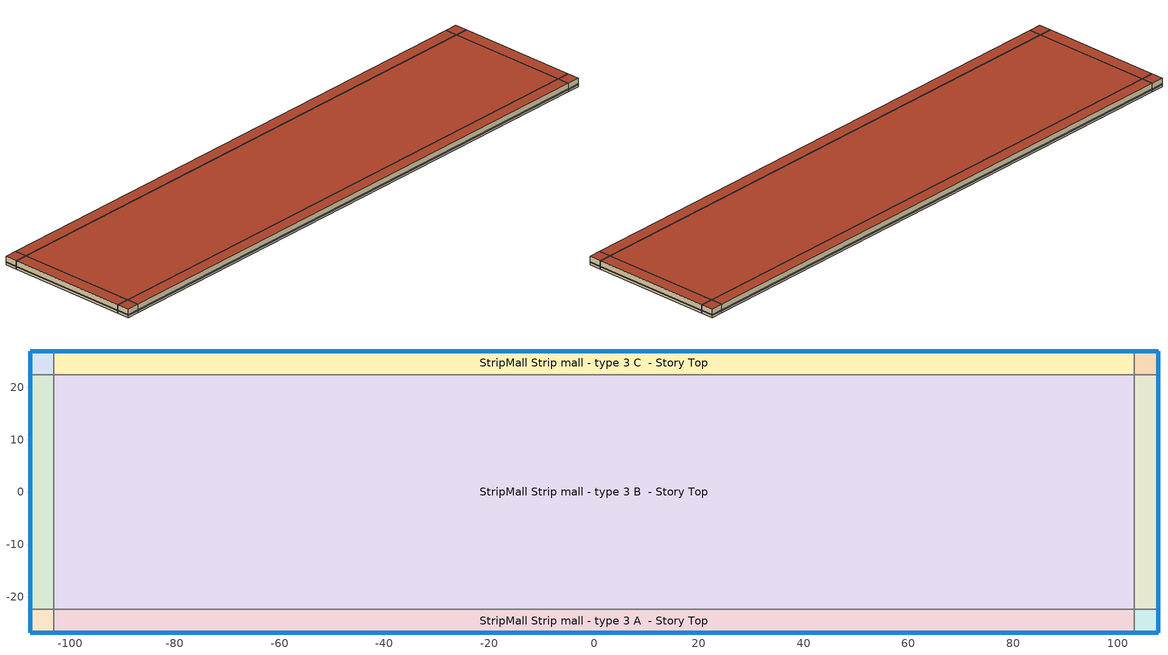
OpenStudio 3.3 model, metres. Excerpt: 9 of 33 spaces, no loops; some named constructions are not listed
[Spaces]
StripMall Strip mall - type 3 A end_a - Story Top
 floor adiabatic (Typical Interior Floor): -107.68,-26.92 -107.68,-22.35 -103.11,-22.35 -103.11,-26.92 z6.1
 wall outside: -107.68,-22.35 -107.68,-26.92 -103.11,-26.92 z6.1:9.14
 wall to StripMall Strip mall - type 3 B end_a - Story Top: -103.11,-22.35 -107.68,-22.35 z6.1:9.14
 wall to StripMall Strip mall - type 3 A  - Story Top: -103.11,-26.92 -103.11,-22.35 z6.1:9.14
 window: -107.68,-22.37 -107.68,-26.89 / -107.65,-26.92 -103.13,-26.92 z6.86:7.2
 roof outside: -103.11,-26.92 -103.11,-22.35 -107.68,-22.35 -107.68,-26.92 z9.14
StripMall Strip mall - type 3 B end_a - Story Top
 floor adiabatic (Typical Interior Floor): -107.68,-22.35 -107.68,22.35 -103.11,22.35 -103.11,-22.35 z6.1
 wall outside: -107.68,22.35 -107.68,-22.35 z6.1:9.14
 wall to StripMall Strip mall - type 3 C end_a - Story Top: -103.11,22.35 -107.68,22.35 z6.1:9.14
 wall to StripMall Strip mall - type 3 B  - Story Top: -103.11,-22.35 -103.11,22.35 z6.1:9.14
 window: -107.68,22.32 -107.68,-22.32 z6.86:7.19
 roof outside: -103.11,-22.35 -103.11,22.35 -107.68,22.35 -107.68,-22.35 z9.14
StripMall Strip mall - type 3 C end_a - Story Top
 floor adiabatic (Typical Interior Floor): -107.68,22.35 -107.68,26.92 -103.11,26.92 -103.11,22.35 z6.1
 wall outside: -103.11,26.92 -107.68,26.92 -107.68,22.35 z6.1:9.14
 wall to StripMall Strip mall - type 3 C  - Story Top: -103.11,22.35 -103.11,26.92 z6.1:9.14
 window: -107.68,26.89 -107.68,22.37 / -103.13,26.92 -107.65,26.92 z6.86:7.2
 roof outside: -103.11,22.35 -103.11,26.92 -107.68,26.92 -107.68,22.35 z9.14
StripMall Strip mall - type 3 A  - Story Top
 floor adiabatic (Typical Interior Floor): -103.11,-26.92 -103.11,-22.35 103.11,-22.35 103.11,-26.92 z6.1
 wall outside: -103.11,-26.92 103.11,-26.92 z6.1:9.14
 wall to StripMall Strip mall - type 3 B  - Story Top: 103.11,-22.35 -103.11,-22.35 z6.1:9.14
 wall to StripMall Strip mall - type 3 A end_b - Story Top: 103.11,-26.92 103.11,-22.35 z6.1:9.14
 window: -103.08,-26.92 103.08,-26.92 z6.86:7.19
 roof outside: 103.11,-26.92 103.11,-22.35 -103.11,-22.35 -103.11,-26.92 z9.14
StripMall Strip mall - type 3 B  - Story Top
 floor adiabatic (Typical Interior Floor): -103.11,-22.35 -103.11,22.35 103.11,22.35 103.11,-22.35 z6.1
 wall to StripMall Strip mall - type 3 C  - Story Top: 103.11,22.35 -103.11,22.35 z6.1:9.14
 wall to StripMall Strip mall - type 3 B end_b - Story Top: 103.11,-22.35 103.11,22.35 z6.1:9.14
 roof outside: 103.11,-22.35 103.11,22.35 -103.11,22.35 -103.11,-22.35 z9.14
StripMall Strip mall - type 3 C  - Story Top
 floor adiabatic (Typical Interior Floor): -103.11,22.35 -103.11,26.92 103.11,26.92 103.11,22.35 z6.1
 wall outside: 103.11,26.92 -103.11,26.92 z6.1:9.14
 wall to StripMall Strip mall - type 3 C end_b - Story Top: 103.11,22.35 103.11,26.92 z6.1:9.14
 window: 103.08,26.92 -103.08,26.92 z6.86:7.19
 roof outside: 103.11,22.35 103.11,26.92 -103.11,26.92 -103.11,22.35 z9.14
StripMall Strip mall - type 3 A end_b - Story Top
 floor adiabatic (Typical Interior Floor): 103.11,-26.92 103.11,-22.35 107.68,-22.35 107.68,-26.92 z6.1
 wall outside: 103.11,-26.92 107.68,-26.92 107.68,-22.35 z6.1:9.14
 wall to StripMall Strip mall - type 3 B end_b - Story Top: 107.68,-22.35 103.11,-22.35 z6.1:9.14
 window: 107.68,-26.89 107.68,-22.37 / 103.13,-26.92 107.65,-26.92 z6.86:7.2
 roof outside: 107.68,-26.92 107.68,-22.35 103.11,-22.35 103.11,-26.92 z9.14
StripMall Strip mall - type 3 B end_b - Story Top
 floor adiabatic (Typical Interior Floor): 103.11,-22.35 103.11,22.35 107.68,22.35 107.68,-22.35 z6.1
 wall outside: 107.68,-22.35 107.68,22.35 z6.1:9.14
 wall to StripMall Strip mall - type 3 C end_b - Story Top: 107.68,22.35 103.11,22.35 z6.1:9.14
 window: 107.68,-22.32 107.68,22.32 z6.86:7.19
 roof outside: 107.68,-22.35 107.68,22.35 103.11,22.35 103.11,-22.35 z9.14
StripMall Strip mall - type 3 C end_b - Story Top
 floor adiabatic (Typical Interior Floor): 103.11,22.35 103.11,26.92 107.68,26.92 107.68,22.35 z6.1
 wall outside: 107.68,22.35 107.68,26.92 103.11,26.92 z6.1:9.14
 window: 107.65,26.92 103.13,26.92 / 107.68,22.37 107.68,26.89 z6.86:7.2
 roof outside: 107.68,22.35 107.68,26.92 103.11,26.92 103.11,22.35 z9.14
[Schedule:Ruleset]
Name | Default Day Schedule | Summer Design Day Schedule | Winter Design Day Schedule
RetailStripmall Type1_OCC_SCH | RetailStripmall Type1_OCC_SCH Default | RetailStripmall Type1_OCC_SCH Summer Design Day | RetailStripmall Type1_OCC_SCH Winter Design Day
RetailStripmall Type1_LIGHT_SCH_2013 | RetailStripmall Type1_LIGHT_SCH_2013 Default | RetailStripmall Type1_LIGHT_SCH_2013 Summer Design Day | RetailStripmall Type1_LIGHT_SCH_2013 Winter Design Day
RetailStripmall Type1_EQUIP_SCH | RetailStripmall Type1_EQUIP_SCH Default | RetailStripmall Type1_EQUIP_SCH Summer Design Day | RetailStripmall Type1_EQUIP_SCH Winter Design Day
RetailStripmall Type1_Infil_SCH | RetailStripmall Type1_Infil_SCH Default | RetailStripmall Type1_Infil_SCH Summer Design Day | RetailStripmall Type1_Infil_SCH Winter Design Day
RetailStripmall Type2_OCC_SCH | RetailStripmall Type2_OCC_SCH Default | RetailStripmall Type2_OCC_SCH Summer Design Day | RetailStripmall Type2_OCC_SCH Winter Design Day
RetailStripmall Type2_LIGHT_SCH_2013 | RetailStripmall Type2_LIGHT_SCH_2013 Default | RetailStripmall Type2_LIGHT_SCH_2013 Summer Design Day | RetailStripmall Type2_LIGHT_SCH_2013 Winter Design Day
RetailStripmall Type2_EQUIP_SCH | RetailStripmall Type2_EQUIP_SCH Default | RetailStripmall Type2_EQUIP_SCH Summer Design Day | RetailStripmall Type2_EQUIP_SCH Winter Design Day
RetailStripmall Type2_Infil_SCH | RetailStripmall Type2_Infil_SCH Default | RetailStripmall Type2_Infil_SCH Summer Design Day | RetailStripmall Type2_Infil_SCH Winter Design Day
[Schedule:Day]
RetailStripmall Type1_OCC_SCH Default: 8, 0, 0, 10, 0, 0.05, 11, 0, 0.1, 12, 0, 0.2, 13, 0, 0.4, 14, 0, 0.6, 16, 0, 0.4, 17, 0, 0.3, 19, 0, 0.6, 21, 0, 0.4, 22, 0, 0.3, 23, 0, 0.2, 24, 0, 0.05
RetailStripmall Type1_OCC_SCH Mon|Tue|Wed|Thu Day: 8, 0, 0, 10, 0, 0.05, 12, 0, 0.1, 13, 0, 0.2, 15, 0, 0.4, 17, 0, 0.25, 20, 0, 0.5, 23, 0, 0.3, 24, 0, 0.05
RetailStripmall Type1_OCC_SCH Sat|Fri Day: 1, 0, 0.05, 9, 0, 0, 10, 0, 0.05, 12, 0, 0.1, 13, 0, 0.2, 14, 0, 0.6, 15, 0, 0.4, 17, 0, 0.25, 20, 0, 0.5, 23, 0, 0.3, 24, 0, 0.2
RetailStripmall Type1_OCC_SCH Summer Design Day; RetailStripmall Type1_LIGHT_SCH_2013 Summer Design Day; RetailStripmall Type1_EQUIP_SCH Summer Design Day; RetailStripmall Type2_OCC_SCH Summer Design Day; RetailStripmall Type2_LIGHT_SCH_2013 Summer Design Day; RetailStripmall Type2_EQUIP_SCH Summer Design Day: 24, 0, 1
RetailStripmall Type1_OCC_SCH Winter Design Day; RetailStripmall Type1_LIGHT_SCH_2013 Winter Design Day; RetailStripmall Type1_EQUIP_SCH Winter Design Day; RetailStripmall Type2_OCC_SCH Winter Design Day; RetailStripmall Type2_LIGHT_SCH_2013 Winter Design Day; RetailStripmall Type2_EQUIP_SCH Winter Design Day: 24, 0, 0
RetailStripmall Type1_LIGHT_SCH_2013 Default; RetailStripmall Type1_LIGHT_SCH_2013 Default|Mon|Tue|Wed|Thu Day: 8, 0, 0.05, 9, 0, 0.04991, 10, 0, 0.4991, 23, 0, 0.94829, 24, 0, 0.4991
RetailStripmall Type1_LIGHT_SCH_2013 Sat|Fri Day: 1, 0, 0.4991, 9, 0, 0.05, 10, 0, 0.4991, 24, 0, 0.94829
RetailStripmall Type1_EQUIP_SCH Default; RetailStripmall Type1_EQUIP_SCH Default|Mon|Tue|Wed|Thu Day: 9, 0, 0.05, 10, 0, 0.5, 23, 0, 0.9, 24, 0, 0.5
RetailStripmall Type1_EQUIP_SCH Sat|Fri Day: 1, 0, 0.5, 9, 0, 0.05, 10, 0, 0.5, 24, 0, 0.9
RetailStripmall Type1_Infil_SCH Default; RetailStripmall Type1_Infil_SCH Summer Design Day; RetailStripmall Type1_Infil_SCH Default|SmrDsn|Mon|Tue|Wed|Thu Day: 8, 0, 1, 24, 0, 0.25
RetailStripmall Type1_Infil_SCH Winter Design Day; RetailStripmall Type1_Infil_SCH WntrDsn|Sat|Fri Day: 1, 0, 0.25, 8, 0, 1, 24, 0, 0.25
RetailStripmall Type2_OCC_SCH Default: 9, 0, 0, 10, 0, 0.05, 11, 0, 0.1, 12, 0, 0.2, 14, 0, 0.4, 15, 0, 0.3, 16, 0, 0.2, 17, 0, 0.1, 18, 0, 0.05, 24, 0, 0
RetailStripmall Type2_OCC_SCH Sat Day: 8, 0, 0, 9, 0, 0.05, 11, 0, 0.1, 12, 0, 0.2, 13, 0, 0.4, 14, 0, 0.6, 15, 0, 0.4, 18, 0, 0.3, 19, 0, 0.05, 24, 0, 0
RetailStripmall Type2_OCC_SCH Wkdy Day: 8, 0, 0, 9, 0, 0.05, 12, 0, 0.1, 13, 0, 0.2, 14, 0, 0.4, 15, 0, 0.3, 17, 0, 0.2, 19, 0, 0.5, 20, 0, 0.2, 21, 0, 0.05, 24, 0, 0
RetailStripmall Type2_LIGHT_SCH_2013 Default: 9, 0, 0.05, 10, 0, 0.5, 17, 0, 0.95, 18, 0, 0.5, 24, 0, 0.05
RetailStripmall Type2_LIGHT_SCH_2013 Sat Day: 8, 0, 0.05, 9, 0, 0.5, 18, 0, 0.95, 19, 0, 0.5, 24, 0, 0.05
RetailStripmall Type2_LIGHT_SCH_2013 Wkdy Day: 8, 0, 0.05, 9, 0, 0.5, 20, 0, 0.95, 21, 0, 0.5, 24, 0, 0.05
RetailStripmall Type2_EQUIP_SCH Default: 9, 0, 0.05, 10, 0, 0.5, 17, 0, 0.9, 18, 0, 0.5, 24, 0, 0.05
RetailStripmall Type2_EQUIP_SCH Sat Day: 8, 0, 0.05, 9, 0, 0.5, 18, 0, 0.9, 19, 0, 0.5, 24, 0, 0.05
RetailStripmall Type2_EQUIP_SCH Wkdy Day: 8, 0, 0.05, 9, 0, 0.5, 20, 0, 0.9, 21, 0, 0.5, 24, 0, 0.05
RetailStripmall Type2_Infil_SCH Default: 8, 0, 1, 18, 0, 0.25, 24, 0, 1
RetailStripmall Type2_Infil_SCH Summer Design Day; RetailStripmall Type2_Infil_SCH SmrDsn|Wkdy Day: 7, 0, 1, 21, 0, 0.25, 24, 0, 1
RetailStripmall Type2_Infil_SCH Winter Design Day; RetailStripmall Type2_Infil_SCH WntrDsn|Sat Day: 7, 0, 1, 19, 0, 0.25, 24, 0, 1
33 space(s) Occ Sch Sunday 1: 7, 0, 0, 8, 0, 0.00678928, 9, 0, 0.00735506, 10, 0, 0.0452619, 11, 0, 0.0282887, 12, 0, 0.147101, 13, 0, 0.0367753, 14, 0, 0.0311175, 15, 0, 0.0396042, 16, 0, 0.127299, 17, 0, 0.029986, 18, 0, 0.0379068, 19, 0, 0.0282887, 20, 0, 0, 21, 0, 0.0141443, 22, 0, 0.0141443, 23, 0, 0.0214994, 24, 0, 0
33 space(s) Occ Sch Saturday 1: 1, 0, 0.00678928, 7, 0, 0, 8, 0, 0.00735506, 9, 0, 0.0452619, 10, 0, 0.00678928, 11, 0, 0.147101, 12, 0, 0.0792083, 13, 0, 0.0933526, 14, 0, 0.0480908, 15, 0, 0.0265914, 16, 0, 0.0169732, 17, 0, 0.0214994, 18, 0, 0.157285, 19, 0, 0.0379068, 20, 0, 0.0282887, 22, 0, 0, 23, 0, 0.0141443, 24, 0, 0
33 space(s) Occ Sch Friday 1: 1, 0, 0.00678928, 7, 0, 0, 8, 0, 0.00735506, 9, 0, 0.0452619, 10, 0, 0.00678928, 11, 0, 0.0905238, 12, 0, 0.0367753, 13, 0, 0.155588, 14, 0, 0.101839, 15, 0, 0.0186705, 16, 0, 0.042433, 17, 0, 0.125602, 18, 0, 0.104668, 19, 0, 0.065064, 20, 0, 0.0922211, 21, 0, 0.0379068, 22, 0, 0, 23, 0, 0.0141443, 24, 0, 0
33 space(s) Occ Sch Sunday 2; 33 space(s) Occ Sch Sunday 3: 7, 0, 0, 8, 0, 1, 9, 0, 1, 10, 0, 1, 11, 0, 1, 12, 0, 1, 13, 0, 1, 14, 0, 1, 15, 0, 1, 16, 0, 1, 17, 0, 1, 18, 0, 1, 19, 0, 1, 20, 0, 0, 21, 0, 1, 22, 0, 1, 23, 0, 1, 24, 0, 0
33 space(s) Occ Sch Saturday 2; 33 space(s) Occ Sch Saturday 3: 1, 0, 1, 7, 0, 0, 8, 0, 1, 9, 0, 1, 10, 0, 1, 11, 0, 1, 12, 0, 1, 13, 0, 1, 14, 0, 1, 15, 0, 1, 16, 0, 1, 17, 0, 1, 18, 0, 1, 19, 0, 1, 20, 0, 1, 22, 0, 0, 23, 0, 1, 24, 0, 0
33 space(s) Occ Sch Friday 2; 33 space(s) Occ Sch Friday 3: 1, 0, 1, 7, 0, 0, 8, 0, 1, 9, 0, 1, 10, 0, 1, 11, 0, 1, 12, 0, 1, 13, 0, 1, 14, 0, 1, 15, 0, 1, 16, 0, 1, 17, 0, 1, 18, 0, 1, 19, 0, 1, 20, 0, 1, 21, 0, 1, 22, 0, 0, 23, 0, 1, 24, 0, 0
[Schedule:Rule] Date Specification Type=DateRange; Start Month=1; Start Day=1; End Month=12; End Day=31
Name | Schedule Ruleset | Rule Order | Day Schedule | Apply Monday | Apply Tuesday | Apply Wednesday | Apply Thursday | Apply Friday | Apply Saturday
Schedule Rule 2 | RetailStripmall Type1_OCC_SCH | 1 | RetailStripmall Type1_OCC_SCH Mon|Tue|Wed|Thu Day | Yes | Yes | Yes | Yes
Schedule Rule 3 | RetailStripmall Type1_OCC_SCH | 0 | RetailStripmall Type1_OCC_SCH Sat|Fri Day |  |  |  |  | Yes | Yes
Schedule Rule 4 | RetailStripmall Type1_LIGHT_SCH_2013 | 1 | RetailStripmall Type1_LIGHT_SCH_2013 Default|Mon|Tue|Wed|Thu Day | Yes | Yes | Yes | Yes
Schedule Rule 5 | RetailStripmall Type1_LIGHT_SCH_2013 | 0 | RetailStripmall Type1_LIGHT_SCH_2013 Sat|Fri Day |  |  |  |  | Yes | Yes
Schedule Rule 6 | RetailStripmall Type1_EQUIP_SCH | 1 | RetailStripmall Type1_EQUIP_SCH Default|Mon|Tue|Wed|Thu Day | Yes | Yes | Yes | Yes
Schedule Rule 7 | RetailStripmall Type1_EQUIP_SCH | 0 | RetailStripmall Type1_EQUIP_SCH Sat|Fri Day |  |  |  |  | Yes | Yes
Schedule Rule 8 | RetailStripmall Type1_Infil_SCH | 1 | RetailStripmall Type1_Infil_SCH Default|SmrDsn|Mon|Tue|Wed|Thu Day | Yes | Yes | Yes | Yes
Schedule Rule 9 | RetailStripmall Type1_Infil_SCH | 0 | RetailStripmall Type1_Infil_SCH WntrDsn|Sat|Fri Day |  |  |  |  | Yes | Yes
Schedule Rule 10 | RetailStripmall Type2_OCC_SCH | 1 | RetailStripmall Type2_OCC_SCH Sat Day |  |  |  |  |  | Yes
Schedule Rule 11 | RetailStripmall Type2_OCC_SCH | 0 | RetailStripmall Type2_OCC_SCH Wkdy Day | Yes | Yes | Yes | Yes | Yes
Schedule Rule 12 | RetailStripmall Type2_LIGHT_SCH_2013 | 1 | RetailStripmall Type2_LIGHT_SCH_2013 Sat Day |  |  |  |  |  | Yes
Schedule Rule 13 | RetailStripmall Type2_LIGHT_SCH_2013 | 0 | RetailStripmall Type2_LIGHT_SCH_2013 Wkdy Day | Yes | Yes | Yes | Yes | Yes
Schedule Rule 14 | RetailStripmall Type2_EQUIP_SCH | 1 | RetailStripmall Type2_EQUIP_SCH Sat Day |  |  |  |  |  | Yes
Schedule Rule 15 | RetailStripmall Type2_EQUIP_SCH | 0 | RetailStripmall Type2_EQUIP_SCH Wkdy Day | Yes | Yes | Yes | Yes | Yes
Schedule Rule 16 | RetailStripmall Type2_Infil_SCH | 1 | RetailStripmall Type2_Infil_SCH SmrDsn|Wkdy Day | Yes | Yes | Yes | Yes | Yes
Schedule Rule 17 | RetailStripmall Type2_Infil_SCH | 0 | RetailStripmall Type2_Infil_SCH WntrDsn|Sat Day |  |  |  |  |  | Yes
